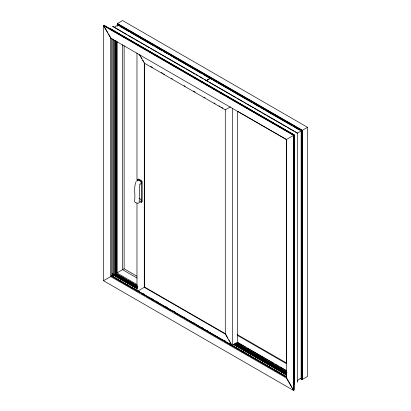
<?xml version="1.0" encoding="UTF-8"?>
<svg xmlns="http://www.w3.org/2000/svg" width="411" height="411" viewBox="0 0 411 411"><rect width="100%" height="100%" fill="white"/><g stroke="black" fill="none" stroke-linecap="round" stroke-linejoin="round"><path stroke-width="0.62" d="M139.031 201.205L139.324 200.07L139.334 187.169L140.059 184.097M136.062 181.657C133.267 187.899 135.825 195.004 134.392 201.457L135.394 202.628L138.132 203.337L139.832 202.027M112.224 275.678L112.532 273.839L136.997 287.962M111.607 276.449L112.018 275.971L286.791 376.877M114.227 27.27L118.06 25.056L301.361 130.883L301.361 378.115L302.183 379.538L307.51 376.44L307.51 127.318L122.581 20.55L117.243 23.633L117.243 26.201M210.494 77.237L210.288 78.301L205.901 80.833L210.268 78.29M231.943 345.605L225.285 334.071L225.285 109.86L230.494 106.85M138.06 180.506L138.574 180.208L140.629 181.395L141.143 182.284L141.143 183.47L139.848 184.22M293.557 390.45L286.364 377.992L286.364 139.545L293.557 135.394L103.49 25.662L103.49 280.718L293.557 390.45L293.557 135.394M294.374 134.921L294.374 384.044L294.168 135.039L109.449 28.154L294.374 134.921L293.762 135.276L293.762 382.502L294.374 383.571M296.978 133.416L307.51 127.318M103.49 280.718L110.682 276.567L110.682 38.115L103.49 25.662M113.631 274.861L115.101 274.014L115.101 40.72M115.923 40.859L115.923 273.541L115.203 273.957L115.203 40.18M136.914 276.171L124.122 268.784L116.935 272.94L116.935 41.542L116.95 272.945L136.966 284.504M144.636 287.094L225.644 333.866L225.285 334.071L144.276 287.304L144.276 63.089L144.636 62.883L144.636 287.094L137.505 291.214L136.401 290.582M226.158 334.754L226.646 335.951M297.528 380.329L301.361 378.115M140.624 201.565L141.143 201.272L141.143 200.09L140.634 199.196L139.093 198.297M137.253 287.222L115.614 274.728L115.614 273.896L116.025 273.896L116.025 274.25M117.443 23.514L302.388 130.292M118.265 25.415L119.375 26.052M120.485 26.694L129.352 31.811M130.462 32.454L154.295 46.212M155.399 46.854L162.052 50.692M163.162 51.334L167.041 53.574M168.145 54.211L169.255 54.853M170.365 55.49L172.029 56.451M173.134 57.093L177.018 59.333M178.122 59.97L201.955 73.728M203.065 74.37L209.713 78.208M210.288 78.542L211.948 79.498M213.057 80.14L216.936 82.38M218.041 83.017L249.626 101.255M250.736 101.892L251.84 102.534M252.95 103.171L259.598 107.009M260.708 107.651L264.586 109.891M265.696 110.528L289.519 124.286M290.628 124.923L291.738 125.566M292.848 126.208L299.496 130.046M126.732 34.694L112.635 26.314L297.559 133.082L297.559 382.204L297.353 381.85M127.847 35.331L134.515 39.184M135.625 39.826L139.519 42.071M140.629 42.713L144.518 44.958M145.633 45.6L149.522 47.846M150.632 48.488L157.3 52.341M158.415 52.983L185.089 68.38M186.204 69.022L195.091 74.16M196.206 74.802L197.871 75.763M198.986 76.405L202.875 78.65M203.984 79.292L207.879 81.537M208.988 82.179L235.667 97.582M236.777 98.224L243.446 102.072M244.555 102.714L245.67 103.356M246.78 103.998L253.448 107.852M254.563 108.494L261.232 112.342M262.341 112.984L266.23 115.229M267.345 115.871L286.241 126.783M287.351 127.42L294.019 131.273M295.134 131.916L297.353 133.2M119.735 34.683L104.004 25.364L294.065 135.096L294.065 390.152L293.86 135.214M120.844 35.325L124.728 37.565M125.838 38.208L129.717 40.448M130.826 41.09L134.71 43.33M135.82 43.972L147.462 50.692M148.571 51.334L167.426 62.22M168.536 62.857L177.408 67.979M178.518 68.622L182.402 70.862M183.512 71.504L215.117 89.752M216.227 90.394L217.337 91.031M218.447 91.674L225.1 95.516M226.209 96.153L257.815 114.407M258.925 115.044L262.809 117.284M263.919 117.926L267.797 120.166M268.907 120.808L272.791 123.048M273.901 123.69L293.31 134.895M112.141 30.419L113.256 31.061M114.921 32.022L116.03 32.664M122.694 36.512L123.809 37.154M139.915 46.453L141.579 47.414M143.799 48.698L145.468 49.659M154.911 55.11L156.021 55.752M157.685 56.713L158.795 57.355M162.684 59.6L163.794 60.242M165.463 61.203L166.573 61.845M170.462 64.09L171.572 64.727M173.237 65.693L174.346 66.335M194.341 77.874L196.011 78.84M205.449 84.291L206.563 84.933M208.228 85.894L209.338 86.536M210.447 87.178L211.562 87.815M213.227 88.781L214.337 89.418M216.001 90.384L217.116 91.021M221 93.266L222.115 93.908M223.779 94.869L224.889 95.511M244.884 107.055L246.549 108.021M248.773 109.3L251.547 110.903M255.991 113.472L257.101 114.109M258.771 115.075L259.88 115.712M260.99 116.354L262.1 116.996M263.77 117.957L264.879 118.599M266.544 119.56L267.653 120.202M271.543 122.447L272.652 123.089M237.609 111.278L286.467 139.488L286.467 363.699L237.609 335.494M110.682 38.115L286.364 139.545M150.739 66.407L152.404 67.368M161.282 72.49L162.391 73.132M163.501 73.775L164.611 74.412M171.269 78.26L172.379 78.897M184.03 85.627L185.14 86.269M193.463 91.072L195.127 92.033M204.005 97.16L205.115 97.797M213.992 102.925L215.102 103.567M218.986 105.807L220.096 106.449M221.76 107.41L222.87 108.052M225.285 109.86L144.276 63.089L139.201 54.298M138.06 179.319L141.143 181.097L141.656 181.986L141.656 202.155M139.601 201.56L141.143 202.453L142.17 201.858L142.17 181.693L141.656 180.799L138.574 179.021L137.546 179.617L137.546 180.876M237.116 334.497L286.529 363.021M137.038 278.021L122.581 269.678L122.581 44.686M300.708 378.444L302.388 379.42L302.373 130.282M299.968 378.259L302.183 379.538L302.183 130.41L117.243 23.633L118.06 25.056M237.835 342.502L246.168 347.316M247.278 347.958L273.947 363.35M275.057 363.992L278.946 366.237M280.055 366.879L286.724 370.727M237.589 342.599L286.513 370.845M257.081 354.323L258.19 354.965M121.024 276.367L122.134 277.009M128.802 280.857L129.912 281.499M131.022 282.141L132.131 282.783M236.566 343.077L238.231 344.038M239.901 344.999L241.01 345.641M247.679 349.489L248.789 350.131M252.678 352.376L253.787 353.018M262.12 357.827L263.785 358.793M269.899 362.317L271.563 363.283M272.673 363.92L273.783 364.562M280.451 368.41L281.561 369.052M115.923 273.541L137.048 285.737M236.006 342.872L286.601 372.078M136.93 285.789L115.82 273.598L115.82 41.085M236.361 343.195L286.909 372.381M137.11 286.071L115.717 273.659L115.717 41.141M235.873 343.087L286.919 372.561M115.614 273.896L137.253 286.39M235.765 343.324L286.508 372.561M116.58 274.574L117.69 275.216M121.574 277.456L125.458 279.696M126.567 280.338L127.677 280.98M129.342 281.941L130.451 282.583M131.561 283.22L132.671 283.862M134.335 284.823L135.445 285.465M237.537 344.408L238.647 345.045M239.757 345.687L241.421 346.648M242.531 347.29L243.641 347.932M244.751 348.569L246.415 349.53M247.525 350.172L249.189 351.133M252.518 353.054L254.183 354.015M255.293 354.657L258.622 356.578M262.506 358.824L263.615 359.461M267.499 361.706L268.609 362.343M270.274 363.309L271.383 363.946M272.493 364.588L273.603 365.23M275.267 366.191L276.377 366.828M277.487 367.47L279.151 368.431M280.261 369.073L281.371 369.715M282.48 370.352L284.145 371.313M285.255 371.955L286.364 372.597M128.545 281.658L129.655 282.3M131.325 283.261L132.434 283.903M240.276 346.165L241.385 346.807M245.28 349.052L246.389 349.694M248.059 350.66L249.169 351.302M253.058 353.547L254.173 354.19M255.837 355.15L256.952 355.792M115.101 274.014L116.765 274.98M117.88 275.622L119.544 276.582M131.222 283.323L132.332 283.965M136.221 286.21L137.336 286.852M240.173 346.226L241.283 346.869M250.176 352.001L251.291 352.643M252.955 353.604L254.07 354.246M257.959 356.496L259.074 357.138M262.963 359.384L264.073 360.026M270.746 363.874L271.856 364.516M280.194 369.33L281.864 370.296M137.11 286.96L114.895 274.132L114.895 40.36M236.531 344.361L286.518 373.219M236.017 344.238L286.508 373.388M114.381 274.43L137.171 287.587M234.45 343.75L286.703 373.918M234.861 344.105L236.176 344.629L236.176 343.324M234.291 344.135L286.554 374.308M112.429 273.896L136.894 288.019M234.188 344.197L286.452 374.37M114.32 275.108L119.324 277.995M120.433 278.637L136.555 287.947M234.388 344.428L238.282 346.673M239.392 347.316L246.061 351.169M247.175 351.811L253.844 355.659M254.959 356.301L258.848 358.551M259.958 359.193L286.087 374.277M112.224 274.25L137.243 288.697M233.427 344.228L286.806 375.048M137.156 288.882L113.251 275.082L111.484 276.105L114.839 278.016M233.874 344.726L286.683 375.212M143.316 293.629L144.431 294.271M151.094 298.119L152.209 298.761M156.098 301.006L157.208 301.648M165.541 306.462L167.205 307.423M173.319 310.952L174.983 311.913M183.876 317.045L184.986 317.688M193.874 322.82L194.989 323.462M201.652 327.31L202.762 327.952M206.651 330.197L207.766 330.84M223.877 340.138L225.541 341.099M232.58 345.163L237.409 342.615L237.409 111.217M286.832 377.082L111.71 275.971L111.71 38.166M111.607 276.033L114.386 277.636M115.496 278.278L122.17 282.131M123.279 282.773L124.394 283.415M126.059 284.376L127.174 285.018M128.283 285.66L129.953 286.621M131.063 287.263L132.172 287.906M133.287 288.548L134.952 289.508M232.23 345.672L233.345 346.314M235.01 347.28L238.904 349.525M240.014 350.167L241.123 350.809M242.793 351.77L243.903 352.412M245.018 353.054L246.682 354.02M247.797 354.662L248.907 355.304M250.022 355.941L251.686 356.907M252.801 357.549L253.911 358.192M255.02 358.834L256.69 359.795M257.8 360.437L261.694 362.682M262.804 363.324L264.473 364.29M265.583 364.932L269.477 367.177M270.587 367.819L281.705 374.236M283.374 375.202L286.154 376.805M115.948 278.658L122.612 282.506M123.726 283.148L132.614 288.281M133.724 288.918L137.613 291.163M138.723 291.805L140.387 292.766M141.502 293.408L145.391 295.653M146.501 296.295L173.165 311.692M174.274 312.329L183.162 317.462M184.272 318.104L188.161 320.349M189.271 320.991L190.94 321.952M192.05 322.594L195.939 324.839M197.049 325.481L223.712 340.873M224.827 341.515L233.715 346.648M234.825 347.29L238.714 349.535M239.824 350.177L241.488 351.138M242.603 351.78L246.487 354.025M247.602 354.667L274.265 370.059M275.375 370.701L279.264 372.947M280.374 373.589L286.482 377.113M116.4 279.038L119.735 280.96M123.624 283.205L127.513 285.45M128.622 286.092L129.732 286.734M131.397 287.695L132.512 288.337M139.175 292.185L140.285 292.827M141.399 293.469L142.509 294.112M146.398 296.357L148.063 297.317M149.172 297.96L150.287 298.602M151.397 299.244L153.062 300.205M156.396 302.126L158.06 303.092M159.175 303.734L160.84 304.695M164.174 306.616L165.839 307.582M166.948 308.219L170.282 310.146M174.172 312.391L178.061 314.636M179.17 315.278L180.28 315.92M181.95 316.881L183.059 317.523M186.948 319.768L188.058 320.41M189.728 321.371L190.838 322.013M191.947 322.656L193.057 323.293M196.946 325.538L198.616 326.504M199.725 327.146L200.835 327.783M201.945 328.425L203.615 329.391M204.724 330.028L205.834 330.67M207.504 331.636L208.613 332.273M209.723 332.915L211.393 333.881M214.722 335.802L216.392 336.763M217.501 337.405L220.835 339.332M224.725 341.577L225.834 342.219M227.499 343.18L228.608 343.822M229.723 344.464L230.833 345.101M232.498 346.067L233.612 346.709M237.496 348.954L238.611 349.591M240.276 350.557L241.385 351.194M242.5 351.837L243.61 352.479M245.275 353.439L246.384 354.082M247.499 354.724L249.164 355.685M250.273 356.327L251.388 356.969M252.498 357.611L254.162 358.572M255.272 359.214L256.387 359.856M258.051 360.817L259.161 361.459M260.276 362.101L261.941 363.062M265.275 364.989L266.939 365.949M268.049 366.591L271.383 368.513M275.272 370.758L276.382 371.4M278.052 372.366L279.161 373.003M283.051 375.248L284.16 375.89M110.682 276.567L286.364 377.992M139.786 54.838L140.737 56.482M141.369 57.576L142 58.67M142.838 60.124L143.686 61.593M109.86 28.39L110.477 29.458M103.901 25.898L107.841 32.726M108.473 33.815L110.682 37.642M301.463 377.817L302.388 379.42M286.775 378.233L288.666 381.511M288.882 381.881L290.382 384.485M290.562 384.788L292.077 387.419M292.668 388.441L293.259 389.464M235.405 343.771L235.971 344.747L235.971 343.442M226.805 336.229L227.925 338.171M228.886 339.835L229.528 340.945M230.165 342.055L231.126 343.719M231.45 344.274L231.984 345.199M301.155 131.006L301.155 377.755M232.58 108.211L232.58 346.067M136.981 53.019L136.981 181.241M136.981 203.039L136.981 290.875M124.122 45.662L124.122 268.784M113.148 39.286L113.148 274.502M112.943 38.953L112.943 274.62"/></g></svg>
